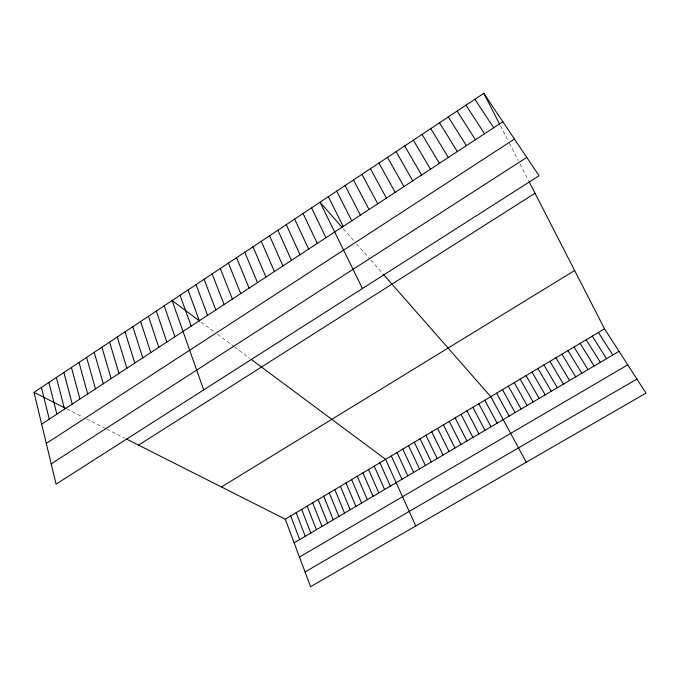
<?xml version="1.0" encoding="UTF-8"?>
<svg xmlns="http://www.w3.org/2000/svg" width="680" height="680" viewBox="0 0 680 680"><rect width="100%" height="100%" fill="white"/><g stroke="black" fill="none" stroke-linecap="round" stroke-linejoin="round"><path stroke-width="0.51" stroke-dasharray="3.4 2.55" d="M66.878 408.969L83.189 417.197M86.53 418.888L105.884 428.655M106.811 429.123L124.771 438.183M201.05 322.082L214.99 332.444M217.472 334.296L233.656 346.324M234.447 346.919L249.764 358.309M343.392 228.828L354.62 241.612M356.626 243.899L369.631 258.714M370.898 260.151L382.568 273.436M500.506 125.902L508.504 141.508M509.456 143.369L518.279 160.582M520.09 164.101L528.793 181.084"/><path stroke-width="1.02" d="M34 392.368L483.803 93.33L539.07 175.729L56.091 484.143L34 392.368L66.011 408.527M41.65 424.15L502.86 121.737M46.291 443.445L514.471 139.052M51.204 463.837L526.779 157.403M138.542 445.137L535.033 193.256M221.442 486.973L574.634 270.512M126.522 439.067L285.251 519.188L604.529 328.822L529.218 181.917M294.125 542.844L619.038 351.322M299.464 557.056L627.767 364.854M305.056 571.957L636.931 379.066M199.563 320.969L172.117 300.551L203.694 389.895M251.251 359.423L385.602 459.357L415.777 525.963M342.193 227.46L320.025 202.215L362.449 288.515M383.163 274.116L490.764 396.652L526.252 462.221M474.878 99.263L493.688 127.755M465.987 105.179L484.542 133.748M604.529 328.822L646 393.125L310.582 586.67L285.251 519.188M457.121 111.069L475.439 139.714M598.4 332.477L612.79 355.002M592.28 336.124L606.56 358.675M448.298 116.934L466.378 145.656M586.185 339.762L600.346 362.329M580.1 343.392L594.15 365.984M439.51 122.774L457.351 151.581M574.039 347.004L587.979 369.631M567.987 350.616L581.817 373.26M430.763 128.596L448.358 157.48M561.952 354.212L575.671 376.881M422.042 134.394L439.399 163.353M555.934 357.799L569.542 380.494M549.933 361.377L563.423 384.098M413.355 140.165L430.482 169.201M543.94 364.947L557.328 387.694M537.973 368.509L551.25 391.28M404.702 145.919L421.591 175.023M532.015 372.062L545.182 394.85M526.073 375.598L539.138 398.412M396.083 151.648L412.743 180.829M520.158 379.134L533.103 401.974M514.241 382.653L527.093 405.518M387.506 157.352L403.937 186.6M508.351 386.163L521.092 409.054M378.955 163.038L395.156 192.363M502.477 389.674L515.108 412.582M496.613 393.168L509.142 416.1M370.438 168.7L386.41 198.093M484.789 400.214L497.106 423.19M361.955 174.344L377.706 203.804M478.831 403.767L491.037 426.768M353.498 179.962L369.027 209.491M472.889 407.311L484.993 430.338M466.964 410.848L478.958 433.891M345.083 185.555L360.392 215.152M461.048 414.366L472.94 437.435M483.803 93.33L499.647 124.228M455.149 417.885L466.939 440.971M336.694 191.131L351.781 220.796M449.276 421.387L460.955 444.499M443.411 424.889L454.988 448.018M328.346 196.681L343.213 226.423M437.563 428.375L449.038 451.529M431.724 431.851L443.096 455.031M425.909 435.319L437.18 458.515M311.534 207.859L325.958 237.728M420.104 438.787L431.273 462M414.315 442.238L425.382 465.469M303.076 213.486L317.288 243.423M408.544 445.672L419.509 468.928M402.781 449.106L413.652 472.387M294.644 219.088L308.644 249.084M397.043 452.531L407.813 475.83M286.254 224.663L300.033 254.728M391.315 455.948L401.982 479.264M277.89 230.223L291.457 260.355M379.899 462.748L390.379 486.106M374.221 466.14L384.6 489.515M269.569 235.756L282.923 265.957M368.551 469.523L378.828 492.915M362.899 472.889L373.082 496.306M261.273 241.273L274.414 271.532M357.255 476.255L367.344 499.681M253.011 246.763L265.94 277.083M351.628 479.604L361.624 503.055M346.018 482.953L355.921 506.421M244.775 252.237L257.499 282.616M340.425 486.285L350.225 509.771M334.841 489.617L344.548 513.119M236.58 257.686L249.101 288.133M329.273 492.932L338.887 516.452M323.723 496.247L333.243 519.784M228.412 263.118L240.728 293.615M318.189 499.545L327.615 523.107M220.277 268.532L232.39 299.089M312.664 502.843L321.997 526.413M307.148 506.124L316.396 529.72M212.168 273.912L224.077 304.529M301.656 509.405L310.802 533.01M296.174 512.669L305.235 536.299M204.102 279.284L215.806 309.961M290.7 515.933L299.676 539.571M196.053 284.631L207.561 315.358M188.045 289.96L199.359 320.748M180.064 295.264L191.182 326.111M164.194 305.813L174.921 336.77M156.298 311.058L166.838 342.065M148.444 316.285L158.788 347.344M140.607 321.495L150.764 352.605M132.804 326.68L142.774 357.841M125.035 331.849L134.819 363.06M117.291 337L126.888 368.262M109.582 342.125L118.992 373.439M101.889 347.233L111.129 378.599M94.24 352.325L103.292 383.741M86.606 357.391L95.48 388.858M79.008 362.449L87.703 393.958M71.442 367.48L79.951 399.041M63.895 372.495L72.233 404.099M56.38 377.493L64.549 409.139M48.892 382.466L56.882 414.162M41.429 387.43L49.249 419.169"/></g></svg>
